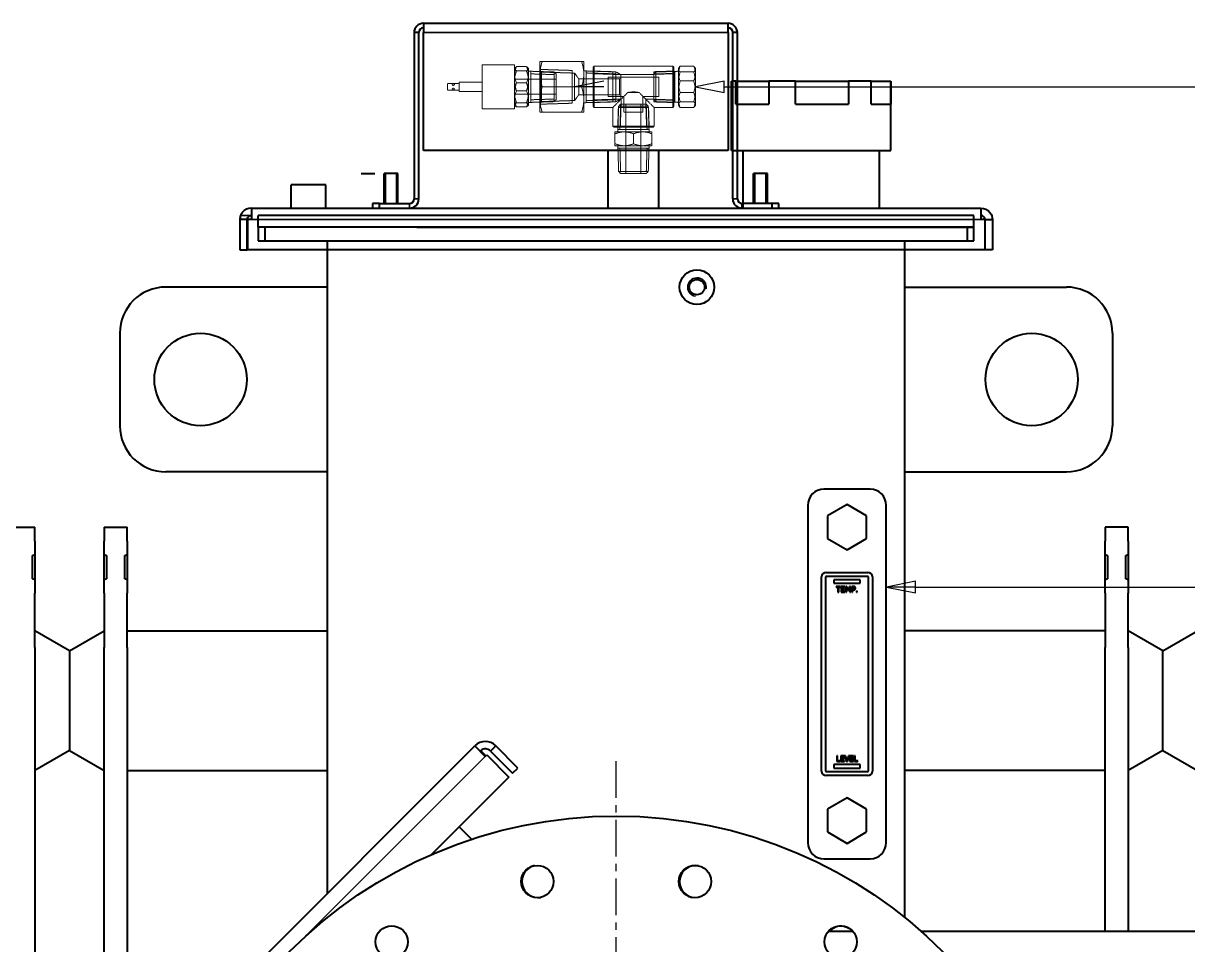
# Model space of a CAD drawing. Header units: millimetres. Extents: x 9486 to 14955, y -5687 to 1872.
# Drawn here: x 9963 to 10468, y -4576 to -4177 of the extents above; entities that cross this region are included whole.
import ezdxf

# ---------------------------------------------------------------- set-up
doc = ezdxf.new("R2010")
doc.units = ezdxf.units.MM
doc.linetypes.add('CENTER', pattern=[50.8, 31.75, -6.35, 6.35, -6.35])
doc.linetypes.add('DASHED', pattern=[0.2067, 0.1654, -0.0413])
for name, color, linetype, lineweight in [('가려진 것(ISO)', 2, 'DASHED', 18), ('가시적인 것(ISO)', 3, 'Continuous', 40), ('가시적인 좁은 것(ISO)', 3, 'Continuous', 35), ('기호(ISO)', 5, 'Continuous', 25)]:
    doc.layers.add(name, color=color, linetype=linetype, lineweight=lineweight)

# ---------------------------------------------------------------- blocks, each defined once
blk = doc.blocks.new('A$C56A2788B')
at = {"layer": '가시적인 것(ISO)'}
for p, q in [((-83.5, 98), (48.5, 98)), ((-83.5, 98), (-83.5, 94)), ((48.5, 94), (48.5, 98)), ((-85.5, 94), (-87.5, 94)), ((-87.5, 94), (-87.5, 22)), ((-85.5, 22), (-85.5, 94)), ((-83.5, 43), (-83.5, 94)), ((48.5, 94), (48.5, 43)), ((52.5, 94), (50.5, 94)), ((50.5, 22), (50.5, 94)), ((52.5, 22), (52.5, 94)), ((51.82, 73), (50, 73)), ((50, 43), (50, 73)), ((51.82, 73), (66.16, 73)), ((51.82, 63), (51.82, 73)), ((66.16, 73), (66.16, 63)), ((77.73, 73), (66.16, 73)), ((77.73, 73), (100.64, 73)), ((77.73, 63), (77.73, 73)), ((100.64, 73), (100.64, 63)), ((110.41, 73), (100.64, 73)), ((110.41, 73), (118.98, 73)), ((110.41, 63), (110.41, 73)), ((118.98, 73), (118.98, 63)), ((119, 73), (118.98, 73)), ((119, 43), (119, 73)), ((51.82, 63), (66.16, 63)), ((77.73, 63), (100.64, 63)), ((110.41, 63), (118.98, 63)), ((48.5, 43), (-83.5, 43)), ((-3.5, 18), (-3.5, 43)), ((18.5, 18), (18.5, 43)), ((50, 43), (119, 43)), ((55, 18), (55, 43)), ((114, 18), (114, 43)), ((-94.5, 33), (-100.5, 33)), ((-100.5, 20), (-100.5, 33)), ((-94.5, 20), (-94.5, 33)), ((65.5, 33), (59.5, 33)), ((59.5, 20), (59.5, 33)), ((65.5, 20), (65.5, 33)), ((-125.7, 28), (-140.7, 28)), ((-140.7, 18), (-140.7, 28)), ((-125.7, 18), (-125.7, 28)), ((-158, 18), (158, 18)), ((-102.5, 20), (-105.5, 20)), ((-105.5, 20), (-105.5, 18)), ((-102.5, 18), (-102.5, 20)), ((-102.5, 20), (-89.5, 20)), ((67.5, 20), (54.5, 20)), ((70.5, 20), (67.5, 20)), ((67.5, 20), (67.5, 18)), ((70.5, 18), (70.5, 20)), ((-159.8, 13), (-163, 13)), ((-163, 13), (-163, 0)), ((-159.8, 0), (-159.8, 13)), ((-158, 13), (-159.73, 13)), ((-159.73, 13), (-159.73, 0)), ((159.73, 13), (158, 13)), ((159.73, 13), (159.73, 0)), ((159.8, 0), (159.8, 13)), ((159.8, 13), (163, 13)), ((163, 13), (163, 0)), ((-163, 0), (-159.8, 0)), ((159.73, 0), (-159.73, 0)), ((163, 0), (159.8, 0))]:
    blk.add_line(p, q, dxfattribs=at)
for centre, radius, start, end in [((-83.5, 94), 4, 90, 180), ((-83.5, 94), 2, 90, 180), ((48.5, 94), 4, 0, 90), ((48.5, 94), 2, 0, 90), ((-89.5, 22), 4, 270, 0), ((-89.5, 22), 2, 270, 0), ((54.5, 22), 4, 180, 270), ((54.5, 22), 2, 180, 270)]:
    blk.add_arc(centre, radius, start, end, dxfattribs=at)
for points, knots in [([(-158, 18), (-159.51, 18), (-160.99, 17.28), (-161.93, 16.1), (-162.24, 15.7), (-162.49, 15.27), (-162.66, 14.8)], [0, 0, 0, 0, 0.5750446, 0.5750446, 0.5750446, 0.7655534, 0.7655534, 0.7655534, 0.7655534]), ([(-158, 18), (-158, 17.71), (-158, 17.28), (-158, 16.1), (-158, 15.7), (-158, 15.27), (-158, 14.8)], [0, 0, 0, 0, 0.5750446, 0.5750446, 0.5750446, 0.7655534, 0.7655534, 0.7655534, 0.7655534]), ([(158, 18), (158, 17.71), (158, 17.28), (158, 16.1), (158, 15.7), (158, 15.27), (158, 14.8)], [0, 0, 0, 0, 0.5750446, 0.5750446, 0.5750446, 0.7655534, 0.7655534, 0.7655534, 0.7655534]), ([(158, 18), (159.51, 18), (160.99, 17.28), (161.93, 16.1), (162.62, 15.22), (163, 14.11), (163, 13)], [0, 0, 0, 0, 0.575045, 0.575045, 0.575045, 1, 1, 1, 1]), ([(-159.8, 13), (-159.8, 13.7), (-159.35, 14.38), (-158.71, 14.65), (-158.49, 14.75), (-158.24, 14.8), (-158, 14.8)], [-1, -1, -1, -1, -0.257621, -0.257621, -0.257621, 0, 0, 0, 0]), ([(159.8, 13), (159.8, 13.7), (159.35, 14.38), (158.71, 14.65), (158.49, 14.75), (158.24, 14.8), (158, 14.8)], [-1, -1, -1, -1, -0.257621, -0.257621, -0.257621, 0, 0, 0, 0])]:
    blk.add_open_spline(points, degree=3, knots=knots, dxfattribs=at)
for points in [[(-162.66, 14.8), (-162.89, 14.23), (-163, 13.61), (-163, 13)], [(-158, 14.8), (-158, 14.23), (-158, 13.61), (-158, 13)], [(158, 14.8), (158, 14.23), (158, 13.61), (158, 13)]]:
    blk.add_open_spline(points, degree=3, dxfattribs=at)
at = {"layer": '가시적인 좁은 것(ISO)'}
for p, q in [((48.5, 94), (-83.5, 94)), ((-99.9, 33), (-99.9, 20)), ((-95.1, 20), (-95.1, 33)), ((60.1, 33), (60.1, 20)), ((64.9, 20), (64.9, 33)), ((-87.5, 22), (-85.5, 22)), ((50.5, 22), (52.5, 22)), ((-89.5, 18), (-89.5, 20)), ((54.5, 20), (54.5, 18)), ((-158, 14.8), (-162.66, 14.8)), ((158, 13), (-158, 13))]:
    blk.add_line(p, q, dxfattribs=at)
blk = doc.blocks.new('A$C1B500327')
at = {"layer": '가시적인 것(ISO)'}
for p, q in [((-230.38, 61.24), (-61.24, 230.38)), ((-56.71, 225.85), (-61.24, 230.38)), ((-58.97, 228.11), (-58.69, 228.4)), ((-56.57, 226.27), (-58.69, 228.4)), ((-54.45, 228.11), (-52.18, 230.38)), ((-54.45, 228.11), (-44.83, 218.5)), ((-42.57, 220.76), (-52.18, 230.38)), ((-56.85, 225.99), (-56.57, 226.27)), ((-56.85, 225.99), (-56.57, 226.27)), ((-56.71, 225.85), (-56.05, 226.51)), ((-56.57, 226.27), (-56.43, 226.13)), ((-56.05, 226.51), (-46.43, 216.9)), ((-46.43, 216.9), (-80.04, 183.28)), ((-44.83, 218.5), (-42.57, 220.76)), ((-68.02, 195.3), (-62.65, 189.93)), ((102.59, 150), (91.86, 150)), ((331.2, 150), (132.29, 150))]:
    blk.add_line(p, q, dxfattribs=at)
for centre, radius in [((0, 0), 200), ((-34.14, 171.64), 7), ((34.14, 171.64), 7), ((-97.22, 145.51), 7), ((97.22, 145.51), 7)]:
    blk.add_circle(centre, radius, dxfattribs=at)
for centre, radius, start, end in [((-56.71, 225.85), 6.4, 45, 135), ((-56.71, 225.85), 3.2, 45, 127.8192), ((-33.82, 171.7), 7, 102.5369, 279.8559), ((34.46, 171.57), 7, 80.0369, 257.3559), ((97.5, 145.32), 7, 57.5369, 138.0978)]:
    blk.add_arc(centre, radius, start, end, dxfattribs=at)
at = {"layer": '가시적인 좁은 것(ISO)'}
blk.add_line((-56.71, 225.85), (-134.96, 147.6), dxfattribs=at)

msp = doc.modelspace()

# ---------------------------------------------------------------- linework, layer by layer
at = {"color": 1, "linetype": 'CENTER', "ltscale": 0.5}
msp.add_line((10219.95, -4943.775), (10219.95, -4495.858), dxfattribs=at)
at = {"layer": '가려진 것(ISO)'}
for p, q in [((10161.95, -4213.617), (10161.95, -4194.617)), ((10175.95, -4194.617), (10161.95, -4194.617)), ((10175.95, -4194.617), (10175.95, -4213.617)), ((10175.95, -4196.117), (10176.055, -4195.968)), ((10176.817, -4195.384), (10181.084, -4195.384)), ((10181.95, -4196.117), (10181.846, -4195.968)), ((10181.95, -4196.117), (10181.95, -4198.872)), ((10186.95, -4193.117), (10186.95, -4198.617)), ((10187.167, -4195.237), (10186.95, -4195.112)), ((10186.95, -4195.362), (10187.167, -4195.237)), ((10187.167, -4195.237), (10187.167, -4212.997)), ((10187.933, -4193.117), (10204.968, -4193.117)), ((10205.95, -4193.117), (10205.95, -4198.617)), ((10209.95, -4195.617), (10210.45, -4195.117)), ((10209.95, -4195.617), (10209.95, -4212.617)), ((10210.45, -4195.117), (10210.45, -4213.117)), ((10210.45, -4195.117), (10244.45, -4195.117)), ((10244.45, -4195.117), (10244.45, -4213.117)), ((10244.95, -4195.617), (10244.45, -4195.117)), ((10244.95, -4195.617), (10244.95, -4212.617)), ((10246.95, -4196.136), (10247.144, -4195.801)), ((10246.95, -4212.097), (10246.95, -4196.136)), ((10253.57, -4195.16), (10247.676, -4195.16)), ((10254.284, -4196.117), (10254.102, -4195.801)), ((10254.284, -4196.42), (10254.284, -4196.117)), ((10175.95, -4200.867), (10193.95, -4200.867)), ((10176.817, -4197.141), (10181.084, -4197.141)), ((10193.067, -4197.698), (10181.95, -4197.351)), ((10181.95, -4198.872), (10181.95, -4206.726)), ((10182.946, -4197.382), (10182.946, -4210.851)), ((10182.946, -4198.511), (10193.067, -4198.827)), ((10186.95, -4196.585), (10200.957, -4197.022)), ((10187.588, -4197.734), (10186.95, -4197.367)), ((10186.95, -4198.617), (10186.95, -4209.617)), ((10187.588, -4210.499), (10187.588, -4197.734)), ((10201.95, -4198.183), (10187.588, -4197.734)), ((10193.067, -4197.698), (10193.067, -4210.535)), ((10193.95, -4198.581), (10193.067, -4197.698)), ((10193.067, -4197.698), (10193.067, -4210.535)), ((10193.95, -4198.581), (10193.95, -4209.652)), ((10200.957, -4211.211), (10200.957, -4197.022)), ((10201.95, -4198.183), (10201.95, -4210.05)), ((10203.719, -4200.617), (10201.95, -4198.183)), ((10203.719, -4200.617), (10203.719, -4207.617)), ((10203.719, -4200.617), (10221.45, -4200.617)), ((10219.861, -4197.66), (10205.95, -4197.226)), ((10205.95, -4198.617), (10205.95, -4209.617)), ((10206.944, -4197.257), (10206.944, -4210.976)), ((10206.944, -4198.113), (10219.861, -4198.517)), ((10209.95, -4197.308), (10218.558, -4197.577)), ((10218.558, -4198.706), (10209.95, -4198.437)), ((10216.45, -4208.24), (10216.45, -4199.993)), ((10238.45, -4199.993), (10216.45, -4199.993)), ((10218.558, -4210.656), (10218.558, -4197.577)), ((10236.342, -4198.757), (10218.558, -4198.757)), ((10219.861, -4197.66), (10219.861, -4210.573)), ((10221.95, -4198.867), (10219.861, -4197.66)), ((10221.45, -4200.617), (10221.95, -4200.117)), ((10221.45, -4200.617), (10221.45, -4207.617)), ((10221.95, -4198.867), (10221.95, -4209.367)), ((10236.284, -4198.581), (10237.168, -4197.698)), ((10236.284, -4209.652), (10236.284, -4198.581)), ((10236.342, -4197.577), (10244.95, -4197.308)), ((10236.342, -4197.577), (10236.342, -4210.656)), ((10236.342, -4198.706), (10244.95, -4198.437)), ((10237.168, -4197.698), (10246.95, -4197.392)), ((10237.168, -4210.535), (10237.168, -4197.698)), ((10237.168, -4198.554), (10245.387, -4198.298)), ((10238.45, -4199.993), (10238.45, -4208.24)), ((10245.387, -4210.792), (10245.387, -4197.441)), ((10253.57, -4197.681), (10247.676, -4197.681)), ((10254.284, -4202.159), (10254.284, -4196.42)), ((10146.95, -4205.617), (10146.95, -4202.617)), ((10151.95, -4202.617), (10146.95, -4202.617)), ((10151.95, -4205.617), (10146.95, -4205.617)), ((10151.95, -4206.117), (10151.95, -4202.117)), ((10161.95, -4202.117), (10151.95, -4202.117)), ((10161.95, -4206.117), (10151.95, -4206.117)), ((10181.084, -4202.36), (10176.817, -4202.36)), ((10176.817, -4205.873), (10181.084, -4205.873)), ((10187.933, -4204.117), (10204.968, -4204.117)), ((10247.676, -4201.595), (10253.57, -4201.595)), ((10254.284, -4209.856), (10254.284, -4202.159)), ((10175.95, -4207.367), (10193.95, -4207.367)), ((10176.817, -4211.093), (10181.084, -4211.093)), ((10181.95, -4206.726), (10181.95, -4211.971)), ((10193.067, -4210.535), (10181.95, -4210.882)), ((10193.067, -4209.406), (10182.946, -4209.722)), ((10186.95, -4209.617), (10186.95, -4215.117)), ((10187.588, -4210.499), (10186.95, -4210.867)), ((10200.957, -4211.211), (10186.95, -4211.648)), ((10201.95, -4210.05), (10187.588, -4210.499)), ((10193.95, -4209.652), (10193.067, -4210.535)), ((10203.719, -4207.617), (10201.95, -4210.05)), ((10203.719, -4207.617), (10221.45, -4207.617)), ((10205.95, -4209.617), (10205.95, -4215.117)), ((10219.861, -4210.573), (10205.95, -4211.007)), ((10219.861, -4209.717), (10206.944, -4210.12)), ((10218.558, -4209.527), (10209.95, -4209.796)), ((10218.558, -4210.656), (10209.95, -4210.925)), ((10216.45, -4208.24), (10223.327, -4208.24)), ((10218.45, -4213.117), (10223.327, -4208.24)), ((10222.091, -4209.476), (10218.558, -4209.476)), ((10221.95, -4209.367), (10219.861, -4210.573)), ((10221.45, -4207.617), (10221.95, -4208.117)), ((10222.091, -4209.476), (10222.091, -4213.009)), ((10224.95, -4206.617), (10223.327, -4208.24)), ((10223.327, -4208.24), (10223.327, -4215.117)), ((10229.95, -4206.617), (10224.95, -4206.617)), ((10229.95, -4206.617), (10231.574, -4208.24)), ((10231.574, -4208.24), (10238.45, -4208.24)), ((10231.574, -4215.117), (10231.574, -4208.24)), ((10231.574, -4208.24), (10236.45, -4213.117)), ((10232.81, -4209.476), (10232.81, -4213.009)), ((10236.342, -4209.476), (10232.81, -4209.476)), ((10236.284, -4209.652), (10237.168, -4210.535)), ((10236.342, -4209.527), (10244.95, -4209.796)), ((10244.95, -4210.925), (10236.342, -4210.656)), ((10245.387, -4209.935), (10237.168, -4209.679)), ((10237.168, -4210.535), (10246.95, -4210.841)), ((10253.57, -4206.638), (10247.676, -4206.638)), ((10253.57, -4210.552), (10247.676, -4210.552)), ((10254.284, -4212.117), (10254.284, -4209.856)), ((10175.95, -4213.617), (10161.95, -4213.617)), ((10175.95, -4212.117), (10176.055, -4212.265)), ((10176.817, -4212.849), (10181.084, -4212.849)), ((10181.95, -4212.117), (10181.846, -4212.265)), ((10181.95, -4211.971), (10181.95, -4212.117)), ((10186.95, -4212.872), (10187.167, -4212.997)), ((10187.167, -4212.997), (10186.95, -4213.122)), ((10187.933, -4215.117), (10204.968, -4215.117)), ((10209.95, -4212.617), (10210.45, -4213.117)), ((10210.45, -4213.117), (10218.45, -4213.117)), ((10218.45, -4213.117), (10218.45, -4221.117)), ((10220.642, -4221.617), (10220.911, -4213.009)), ((10221.032, -4212.5), (10220.685, -4223.617)), ((10233.99, -4213.009), (10220.911, -4213.009)), ((10221.915, -4211.617), (10221.032, -4212.5)), ((10221.032, -4212.5), (10233.869, -4212.5)), ((10221.572, -4222.621), (10221.916, -4211.621)), ((10222.04, -4213.009), (10221.771, -4221.617)), ((10221.915, -4211.617), (10232.986, -4211.617)), ((10231.574, -4215.117), (10223.327, -4215.117)), ((10224.2, -4241.617), (10224.2, -4211.617)), ((10230.7, -4241.617), (10230.7, -4211.617)), ((10232.861, -4213.009), (10233.13, -4221.617)), ((10232.985, -4211.621), (10233.329, -4222.621)), ((10232.986, -4211.617), (10233.869, -4212.5)), ((10233.869, -4212.5), (10234.216, -4223.617)), ((10233.99, -4213.009), (10234.259, -4221.617)), ((10236.45, -4213.117), (10236.45, -4221.117)), ((10236.45, -4213.117), (10244.45, -4213.117)), ((10244.95, -4212.617), (10244.45, -4213.117)), ((10246.95, -4212.097), (10247.144, -4212.432)), ((10253.57, -4213.073), (10247.676, -4213.073)), ((10254.284, -4212.117), (10254.102, -4212.432)), ((10236.45, -4221.117), (10218.45, -4221.117)), ((10218.95, -4221.617), (10218.45, -4221.117)), ((10235.95, -4221.617), (10236.45, -4221.117)), ((10235.95, -4221.617), (10218.95, -4221.617)), ((10219.45, -4223.617), (10223.45, -4223.617)), ((10219.45, -4224.483), (10219.45, -4228.75)), ((10220.716, -4222.621), (10234.185, -4222.621)), ((10223.45, -4223.617), (10231.45, -4223.617)), ((10227.45, -4228.75), (10227.45, -4224.483)), ((10231.45, -4223.617), (10235.45, -4223.617)), ((10235.45, -4228.75), (10235.45, -4224.483)), ((10219.45, -4229.617), (10223.45, -4229.617)), ((10221.032, -4240.733), (10220.685, -4229.617)), ((10234.181, -4230.733), (10220.72, -4230.733)), ((10221.888, -4240.733), (10221.576, -4230.733)), ((10223.45, -4229.617), (10231.45, -4229.617)), ((10231.45, -4229.617), (10235.45, -4229.617)), ((10233.325, -4230.733), (10233.013, -4240.733)), ((10233.869, -4240.733), (10234.216, -4229.617)), ((10221.032, -4240.733), (10233.869, -4240.733)), ((10221.915, -4241.617), (10221.032, -4240.733)), ((10221.915, -4241.617), (10232.986, -4241.617)), ((10232.986, -4241.617), (10233.869, -4240.733))]:
    msp.add_line(p, q, dxfattribs=at)
for points, weights in [([(10176.817, -4195.384), (10175.95, -4197.254), (10175.95, -4198.872)], [1.01001874936, 1.04314139574, 1]), ([(10175.95, -4196.262), (10175.95, -4195.855), (10176.817, -4195.384)], [1, 1.04314139574, 1.01001874936]), ([(10176.817, -4197.141), (10175.95, -4196.67), (10175.95, -4196.262)], [1.01001874936, 1.04314139574, 1]), ([(10181.95, -4198.872), (10181.95, -4197.254), (10181.084, -4195.384)], [1, 1.04314139574, 1.01001874936]), ([(10181.084, -4195.384), (10181.95, -4195.855), (10181.95, -4196.262)], [1.01001874936, 1.04314139574, 1]), ([(10181.95, -4196.262), (10181.95, -4196.67), (10181.084, -4197.141)], [1, 1.04314139574, 1.01001874936]), ([(10186.95, -4193.117), (10186.95, -4193.117), (10187.933, -4193.117)], [1, 1.04114207867, 1.00615079326]), ([(10187.933, -4193.117), (10186.95, -4196.064), (10186.95, -4198.617)], [1.00615079326, 1.04114207867, 1]), ([(10204.968, -4193.117), (10205.95, -4193.117), (10205.95, -4193.117)], [1.00615079326, 1.04114207867, 1]), ([(10205.95, -4198.617), (10205.95, -4196.064), (10204.968, -4193.117)], [1, 1.04114207867, 1.00615079326]), ([(10247.676, -4195.16), (10246.343, -4196.42), (10247.676, -4197.681)], [1, 1.15470053838, 1]), ([(10247.676, -4201.595), (10246.343, -4198.378), (10247.676, -4195.16)], [1, 1.15470053838, 1]), ([(10254.284, -4196.42), (10254.284, -4195.835), (10253.57, -4195.16)], [1, 1.0379548493, 1]), ([(10253.57, -4195.16), (10254.284, -4196.884), (10254.284, -4198.378)], [1, 1.0379548493, 1]), ([(10175.95, -4201.507), (10175.95, -4199.48), (10176.817, -4197.141)], [1, 1.04314139574, 1.01001874936]), ([(10175.95, -4198.872), (10175.95, -4200.491), (10176.817, -4202.36)], [1, 1.04314139574, 1.01001874936]), ([(10181.084, -4197.141), (10181.95, -4199.48), (10181.95, -4201.507)], [1.01001874936, 1.04314139574, 1]), ([(10181.084, -4202.36), (10181.95, -4200.491), (10181.95, -4198.872)], [1.01001874936, 1.04314139574, 1]), ([(10186.95, -4198.617), (10186.95, -4201.169), (10187.933, -4204.117)], [1, 1.04114207867, 1.00615079326]), ([(10204.968, -4204.117), (10205.95, -4201.169), (10205.95, -4198.617)], [1.00615079326, 1.04114207867, 1]), ([(10247.676, -4197.681), (10246.343, -4202.159), (10247.676, -4206.638)], [1, 1.15470053838, 1]), ([(10253.57, -4197.681), (10254.284, -4197.005), (10254.284, -4196.42)], [1, 1.0379548493, 1]), ([(10254.284, -4202.159), (10254.284, -4200.081), (10253.57, -4197.681)], [1, 1.0379548493, 1]), ([(10254.284, -4198.378), (10254.284, -4199.871), (10253.57, -4201.595)], [1, 1.0379548493, 1]), ([(10176.817, -4205.873), (10175.95, -4203.533), (10175.95, -4201.507)], [1.01001874936, 1.04314139574, 1]), ([(10176.817, -4202.36), (10175.95, -4204.7), (10175.95, -4206.726)], [1.01001874936, 1.04314139574, 1]), ([(10175.95, -4209.361), (10175.95, -4207.742), (10176.817, -4205.873)], [1, 1.04314139574, 1.01001874936]), ([(10181.95, -4201.507), (10181.95, -4203.533), (10181.084, -4205.873)], [1, 1.04314139574, 1.01001874936]), ([(10181.95, -4206.726), (10181.95, -4204.7), (10181.084, -4202.36)], [1, 1.04314139574, 1.01001874936]), ([(10181.084, -4205.873), (10181.95, -4207.742), (10181.95, -4209.361)], [1.01001874936, 1.04314139574, 1]), ([(10187.933, -4204.117), (10186.95, -4207.064), (10186.95, -4209.617)], [1.00615079326, 1.04114207867, 1]), ([(10205.95, -4209.617), (10205.95, -4207.064), (10204.968, -4204.117)], [1, 1.04114207867, 1.00615079326]), ([(10247.676, -4210.552), (10246.343, -4206.074), (10247.676, -4201.595)], [1, 1.15470053838, 1]), ([(10253.57, -4201.595), (10254.284, -4203.995), (10254.284, -4206.074)], [1, 1.0379548493, 1]), ([(10253.57, -4206.638), (10254.284, -4204.238), (10254.284, -4202.159)], [1, 1.0379548493, 1]), ([(10254.284, -4206.074), (10254.284, -4208.152), (10253.57, -4210.552)], [1, 1.0379548493, 1]), ([(10175.95, -4206.726), (10175.95, -4208.753), (10176.817, -4211.093)], [1, 1.04314139574, 1.01001874936]), ([(10176.817, -4212.849), (10175.95, -4210.98), (10175.95, -4209.361)], [1.01001874936, 1.04314139574, 1]), ([(10176.817, -4211.093), (10175.95, -4211.563), (10175.95, -4211.971)], [1.01001874936, 1.04314139574, 1]), ([(10181.084, -4211.093), (10181.95, -4208.753), (10181.95, -4206.726)], [1.01001874936, 1.04314139574, 1]), ([(10181.95, -4209.361), (10181.95, -4210.98), (10181.084, -4212.849)], [1, 1.04314139574, 1.01001874936]), ([(10181.95, -4211.971), (10181.95, -4211.563), (10181.084, -4211.093)], [1, 1.04314139574, 1.01001874936]), ([(10186.95, -4209.617), (10186.95, -4212.169), (10187.933, -4215.117)], [1, 1.04114207867, 1.00615079326]), ([(10204.968, -4215.117), (10205.95, -4212.169), (10205.95, -4209.617)], [1.00615079326, 1.04114207867, 1]), ([(10247.676, -4206.638), (10246.343, -4209.856), (10247.676, -4213.073)], [1, 1.15470053838, 1]), ([(10247.676, -4213.073), (10246.343, -4211.813), (10247.676, -4210.552)], [1, 1.15470053838, 1]), ([(10254.284, -4209.856), (10254.284, -4208.362), (10253.57, -4206.638)], [1, 1.0379548493, 1]), ([(10253.57, -4213.073), (10254.284, -4211.349), (10254.284, -4209.856)], [1, 1.0379548493, 1]), ([(10253.57, -4210.552), (10254.284, -4211.228), (10254.284, -4211.813)], [1, 1.0379548493, 1]), ([(10175.95, -4211.971), (10175.95, -4212.378), (10176.817, -4212.849)], [1, 1.04314139574, 1.01001874936]), ([(10181.084, -4212.849), (10181.95, -4212.378), (10181.95, -4211.971)], [1.01001874936, 1.04314139574, 1]), ([(10187.933, -4215.117), (10186.95, -4215.117), (10186.95, -4215.117)], [1.00615079326, 1.04114207867, 1]), ([(10205.95, -4215.117), (10205.95, -4215.117), (10204.968, -4215.117)], [1, 1.04114207867, 1.00615079326]), ([(10254.284, -4211.813), (10254.284, -4212.398), (10253.57, -4213.073)], [1, 1.0379548493, 1]), ([(10219.45, -4224.483), (10219.45, -4223.617), (10219.45, -4223.617)], [1.01001874936, 1.04314139574, 1]), ([(10223.45, -4223.617), (10221.594, -4223.617), (10219.45, -4224.483)], [1, 1.04314139574, 1.01001874936]), ([(10227.45, -4224.483), (10225.307, -4223.617), (10223.45, -4223.617)], [1.01001874936, 1.04314139574, 1]), ([(10231.45, -4223.617), (10229.594, -4223.617), (10227.45, -4224.483)], [1, 1.04314139574, 1.01001874936]), ([(10235.45, -4224.483), (10233.307, -4223.617), (10231.45, -4223.617)], [1.01001874936, 1.04314139574, 1]), ([(10235.45, -4223.617), (10235.45, -4223.617), (10235.45, -4224.483)], [1, 1.04314139574, 1.01001874936]), ([(10219.45, -4229.617), (10219.45, -4229.617), (10219.45, -4228.75)], [1, 1.04314139574, 1.01001874936]), ([(10219.45, -4228.75), (10221.594, -4229.617), (10223.45, -4229.617)], [1.01001874936, 1.04314139574, 1]), ([(10223.45, -4229.617), (10225.307, -4229.617), (10227.45, -4228.75)], [1, 1.04314139574, 1.01001874936]), ([(10227.45, -4228.75), (10229.594, -4229.617), (10231.45, -4229.617)], [1.01001874936, 1.04314139574, 1]), ([(10231.45, -4229.617), (10233.307, -4229.617), (10235.45, -4228.75)], [1, 1.04314139574, 1.01001874936]), ([(10235.45, -4228.75), (10235.45, -4229.617), (10235.45, -4229.617)], [1.01001874936, 1.04314139574, 1])]:
    msp.add_rational_spline(points, weights, degree=2, dxfattribs=at)
for points, knots in [([(10149.864, -4203.133), (10149.864, -4203.085), (10149.852, -4203.04), (10149.806, -4202.96), (10149.771, -4202.926), (10149.683, -4202.87), (10149.63, -4202.849), (10149.514, -4202.821), (10149.453, -4202.813), (10149.328, -4202.811), (10149.266, -4202.816), (10149.144, -4202.837), (10149.086, -4202.855), (10148.984, -4202.905), (10148.941, -4202.938), (10148.882, -4203.014), (10148.864, -4203.055), (10148.853, -4203.145), (10148.859, -4203.191), (10148.892, -4203.285), (10148.92, -4203.331), (10148.996, -4203.421), (10149.047, -4203.463), (10149.161, -4203.528), (10149.225, -4203.551), (10149.355, -4203.571), (10149.419, -4203.569), (10149.541, -4203.541), (10149.598, -4203.517), (10149.7, -4203.451), (10149.745, -4203.409), (10149.807, -4203.326), (10149.828, -4203.288), (10149.856, -4203.21), (10149.864, -4203.171), (10149.864, -4203.133)], [0, 0, 0, 0, 0.01910379, 0.01910379, 0.03855636, 0.03855636, 0.05822054, 0.05822054, 0.07710077, 0.07710077, 0.09574797, 0.09574797, 0.11568691, 0.11568691, 0.13628288, 0.13628288, 0.1550375, 0.1550375, 0.17290916, 0.17290916, 0.19131161, 0.19131161, 0.21151717, 0.21151717, 0.23186216, 0.23186216, 0.25102502, 0.25102502, 0.26955685, 0.26955685, 0.28886117, 0.28886117, 0.30380241, 0.30380241, 0.31874612, 0.31874612, 0.31874612, 0.31874612]), ([(10149.864, -4205.1), (10149.864, -4205.148), (10149.852, -4205.193), (10149.806, -4205.273), (10149.771, -4205.307), (10149.683, -4205.363), (10149.63, -4205.384), (10149.514, -4205.412), (10149.453, -4205.42), (10149.328, -4205.422), (10149.266, -4205.418), (10149.144, -4205.396), (10149.086, -4205.378), (10148.984, -4205.328), (10148.941, -4205.295), (10148.882, -4205.219), (10148.864, -4205.178), (10148.853, -4205.089), (10148.859, -4205.042), (10148.892, -4204.948), (10148.92, -4204.902), (10148.996, -4204.812), (10149.047, -4204.77), (10149.161, -4204.705), (10149.225, -4204.682), (10149.355, -4204.662), (10149.419, -4204.664), (10149.541, -4204.692), (10149.598, -4204.716), (10149.7, -4204.782), (10149.745, -4204.824), (10149.807, -4204.907), (10149.828, -4204.945), (10149.856, -4205.023), (10149.864, -4205.062), (10149.864, -4205.1)], [0, 0, 0, 0, 0.01910379, 0.01910379, 0.03855636, 0.03855636, 0.05822054, 0.05822054, 0.07710077, 0.07710077, 0.09574797, 0.09574797, 0.11568691, 0.11568691, 0.13628288, 0.13628288, 0.1550375, 0.1550375, 0.17290916, 0.17290916, 0.19131161, 0.19131161, 0.21151717, 0.21151717, 0.23186216, 0.23186216, 0.25102502, 0.25102502, 0.26955685, 0.26955685, 0.28886117, 0.28886117, 0.30380241, 0.30380241, 0.31874612, 0.31874612, 0.31874612, 0.31874612]), ([(10224.95, -4206.617), (10225.793, -4206.432), (10226.65, -4206.329), (10227.45, -4206.329), (10228.165, -4206.329), (10228.941, -4206.412), (10229.784, -4206.581), (10229.867, -4206.598), (10229.95, -4206.617)], [-0.24005255, -0.24005255, -0.24005255, -0.24005255, 0, 0, 0, 0.21429259, 0.21429259, 0.23783529, 0.23783529, 0.23783529, 0.23783529])]:
    msp.add_open_spline(points, degree=3, knots=knots, dxfattribs=at)
at = {"layer": '가시적인 것(ISO)'}
for p, q in [((10109.45, -4241.617), (10115.45, -4241.617)), ((10374.95, -4259.817), (10064.95, -4259.817)), ((10064.95, -4264.817), (10064.95, -4259.817)), ((10374.95, -4264.817), (10374.95, -4259.817)), ((10064.95, -4264.817), (10064.95, -4270.817)), ((10374.95, -4264.817), (10064.95, -4264.817)), ((10067.95, -4270.817), (10067.95, -4264.817)), ((10133.55, -4264.817), (10374.95, -4264.817)), ((10371.95, -4264.817), (10371.95, -4270.817)), ((10374.95, -4270.817), (10374.95, -4264.817)), ((10064.95, -4270.817), (10067.95, -4270.817)), ((10067.95, -4270.817), (10371.95, -4270.817)), ((10094.95, -4553.206), (10094.95, -4270.817)), ((10344.95, -4563.692), (10344.95, -4270.817)), ((10371.95, -4270.817), (10374.95, -4270.817)), ((10094.95, -4290.817), (10024.95, -4290.817)), ((10344.95, -4290.817), (10414.95, -4290.817)), ((10004.95, -4310.817), (10004.95, -4350.817)), ((10434.95, -4310.817), (10434.95, -4350.817)), ((10094.95, -4370.817), (10024.95, -4370.817)), ((10344.95, -4370.817), (10414.95, -4370.817)), ((10329.95, -4378.317), (10309.95, -4378.317)), ((10302.95, -4385.317), (10302.95, -4531.317)), ((10319.95, -4385.002), (10311.45, -4389.909)), ((10328.45, -4389.909), (10319.95, -4385.002)), ((10336.95, -4531.317), (10336.95, -4385.317)), ((10311.45, -4389.909), (10311.45, -4399.724)), ((10328.45, -4399.724), (10328.45, -4389.909)), ((9958.15, -4394.817), (9968.15, -4394.817)), ((9968.15, -4400.847), (9968.15, -4394.817)), ((9998.15, -4394.817), (9998.15, -4400.847)), ((9998.15, -4394.817), (10008.15, -4394.817)), ((10008.15, -4400.847), (10008.15, -4394.817)), ((10431.75, -4394.817), (10431.75, -4400.847)), ((10441.75, -4394.817), (10431.75, -4394.817)), ((10441.75, -4400.847), (10441.75, -4394.817)), ((9968.15, -4400.847), (9968.15, -4406.597)), ((9998.15, -4406.597), (9998.15, -4400.847)), ((10008.15, -4400.847), (10008.15, -4406.597)), ((10311.45, -4399.724), (10319.95, -4404.631)), ((10319.95, -4404.631), (10328.45, -4399.724)), ((10431.75, -4406.597), (10431.75, -4400.847)), ((10441.75, -4400.847), (10441.75, -4406.597)), ((9967.15, -4407.031), (9968.15, -4406.597)), ((9967.15, -4417.083), (9967.15, -4407.031)), ((9968.15, -4406.597), (9968.15, -4417.516)), ((9998.15, -4406.597), (9999.15, -4407.031)), ((9998.15, -4417.516), (9998.15, -4406.597)), ((9999.15, -4407.031), (9999.15, -4417.083)), ((10007.15, -4407.031), (10008.15, -4406.597)), ((10007.15, -4417.083), (10007.15, -4407.031)), ((10008.15, -4406.597), (10008.15, -4417.516)), ((10431.75, -4406.597), (10432.75, -4407.031)), ((10431.75, -4417.516), (10431.75, -4406.597)), ((10432.75, -4407.031), (10432.75, -4417.083)), ((10440.75, -4407.031), (10441.75, -4406.597)), ((10440.75, -4417.083), (10440.75, -4407.031)), ((10441.75, -4406.597), (10441.75, -4417.516)), ((9968.15, -4417.516), (9967.15, -4417.083)), ((9968.15, -4417.516), (9968.15, -4423.358)), ((9999.15, -4417.083), (9998.15, -4417.516)), ((9998.15, -4423.358), (9998.15, -4417.516)), ((10008.15, -4417.516), (10007.15, -4417.083)), ((10008.15, -4417.516), (10008.15, -4423.358)), ((10308.95, -4500.317), (10308.95, -4416.317)), ((10310.683, -4416.317), (10310.683, -4500.317)), ((10310.95, -4414.317), (10328.95, -4414.317)), ((10328.95, -4416.049), (10310.95, -4416.049)), ((10314.2, -4417.567), (10314.2, -4419.067)), ((10325.7, -4417.567), (10314.2, -4417.567)), ((10325.7, -4419.067), (10325.7, -4417.567)), ((10329.218, -4500.317), (10329.218, -4416.317)), ((10330.95, -4416.317), (10330.95, -4500.317)), ((10432.75, -4417.083), (10431.75, -4417.516)), ((10431.75, -4423.358), (10431.75, -4417.516)), ((10441.75, -4417.516), (10440.75, -4417.083)), ((10441.75, -4417.516), (10441.75, -4423.358)), ((10314.2, -4419.067), (10325.7, -4419.067)), ((10315.186, -4420.417), (10315.186, -4420.712)), ((10317.196, -4420.417), (10315.186, -4420.417)), ((10315.186, -4420.712), (10316.025, -4420.712)), ((10316.025, -4420.712), (10316.025, -4422.917)), ((10316.025, -4422.917), (10316.357, -4422.917)), ((10316.357, -4420.712), (10317.196, -4420.712)), ((10316.357, -4422.917), (10316.357, -4420.712)), ((10317.196, -4420.712), (10317.196, -4420.417)), ((10319.013, -4420.417), (10317.449, -4420.417)), ((10317.449, -4420.417), (10317.449, -4422.917)), ((10317.449, -4422.917), (10319.013, -4422.917)), ((10317.782, -4420.712), (10319.013, -4420.712)), ((10317.782, -4421.397), (10317.782, -4420.712)), ((10318.93, -4421.397), (10317.782, -4421.397)), ((10317.782, -4421.693), (10318.93, -4421.693)), ((10317.782, -4422.621), (10317.782, -4421.693)), ((10319.013, -4422.621), (10317.782, -4422.621)), ((10318.93, -4421.693), (10318.93, -4421.397)), ((10319.013, -4420.712), (10319.013, -4420.417)), ((10319.013, -4422.917), (10319.013, -4422.621)), ((10319.378, -4420.417), (10319.378, -4422.917)), ((10319.832, -4420.417), (10319.378, -4420.417)), ((10319.378, -4422.917), (10319.688, -4422.917)), ((10319.688, -4420.763), (10320.334, -4422.228)), ((10319.688, -4422.917), (10319.688, -4420.763)), ((10320.456, -4421.808), (10319.832, -4420.417)), ((10320.334, -4422.228), (10320.537, -4422.228)), ((10321.06, -4420.417), (10320.456, -4421.808)), ((10320.537, -4422.228), (10321.189, -4420.763)), ((10321.522, -4420.417), (10321.06, -4420.417)), ((10321.189, -4420.763), (10321.189, -4422.917)), ((10321.189, -4422.917), (10321.522, -4422.917)), ((10321.522, -4422.917), (10321.522, -4420.417)), ((10322.028, -4420.417), (10322.028, -4422.917)), ((10322.656, -4420.417), (10322.028, -4420.417)), ((10322.028, -4422.917), (10322.36, -4422.917)), ((10322.36, -4421.701), (10322.36, -4420.704)), ((10322.36, -4420.704), (10322.636, -4420.704)), ((10322.587, -4421.701), (10322.36, -4421.701)), ((10322.36, -4421.985), (10322.642, -4421.985)), ((10322.36, -4422.917), (10322.36, -4421.985)), ((10323.989, -4422.438), (10323.989, -4422.917)), ((10324.39, -4422.438), (10323.989, -4422.438)), ((10323.989, -4422.917), (10324.39, -4422.917)), ((10324.39, -4422.917), (10324.39, -4422.438)), ((9968.15, -4446.851), (9968.15, -4423.358)), ((9998.15, -4423.358), (9998.15, -4446.851)), ((10008.15, -4446.851), (10008.15, -4423.358)), ((10431.75, -4423.358), (10431.75, -4446.851)), ((10441.75, -4446.851), (10441.75, -4423.358)), ((9983.15, -4448.227), (9968.15, -4439.567)), ((9983.15, -4448.227), (9998.15, -4439.567)), ((10008.15, -4439.567), (10094.95, -4439.567)), ((10431.75, -4439.567), (10344.95, -4439.567)), ((10456.75, -4448.227), (10441.75, -4439.567)), ((10456.75, -4448.227), (10471.75, -4439.567)), ((9968.15, -4446.851), (9968.15, -5092.782)), ((9983.15, -4448.227), (9983.15, -4491.406)), ((9998.15, -4635.864), (9998.15, -4446.851)), ((10008.15, -4446.851), (10008.15, -4640.006)), ((10431.75, -4569.817), (10431.75, -4446.851)), ((10441.75, -4446.851), (10441.75, -4569.817)), ((10456.75, -4491.406), (10456.75, -4448.227)), ((9983.15, -4491.406), (9968.15, -4500.067)), ((9983.15, -4491.406), (9998.15, -4500.067)), ((10315.539, -4493.717), (10315.539, -4496.217)), ((10315.871, -4493.717), (10315.539, -4493.717)), ((10315.871, -4495.921), (10315.871, -4493.717)), ((10318.813, -4493.717), (10317.249, -4493.717)), ((10317.249, -4493.717), (10317.249, -4496.217)), ((10318.813, -4494.012), (10318.813, -4493.717)), ((10318.91, -4493.717), (10319.771, -4496.217)), ((10319.267, -4493.717), (10318.91, -4493.717)), ((10319.96, -4495.793), (10319.267, -4493.717)), ((10320.652, -4493.717), (10319.96, -4495.793)), ((10320.13, -4496.217), (10320.991, -4493.717)), ((10320.991, -4493.717), (10320.652, -4493.717)), ((10322.794, -4493.717), (10321.23, -4493.717)), ((10321.23, -4493.717), (10321.23, -4496.217)), ((10322.794, -4494.012), (10322.794, -4493.717)), ((10323.159, -4493.717), (10323.159, -4496.217)), ((10323.491, -4493.717), (10323.159, -4493.717)), ((10323.491, -4495.921), (10323.491, -4493.717)), ((10456.75, -4491.406), (10441.75, -4500.067)), ((10456.75, -4491.406), (10471.75, -4500.067)), ((10314.2, -4497.567), (10314.2, -4499.067)), ((10325.7, -4497.567), (10314.2, -4497.567)), ((10315.539, -4496.217), (10316.988, -4496.217)), ((10316.988, -4495.921), (10315.871, -4495.921)), ((10316.988, -4496.217), (10316.988, -4495.921)), ((10317.249, -4496.217), (10318.813, -4496.217)), ((10317.581, -4494.012), (10318.813, -4494.012)), ((10317.581, -4494.697), (10317.581, -4494.012)), ((10318.73, -4494.697), (10317.581, -4494.697)), ((10317.581, -4494.993), (10318.73, -4494.993)), ((10317.581, -4495.921), (10317.581, -4494.993)), ((10318.813, -4495.921), (10317.581, -4495.921)), ((10318.73, -4494.993), (10318.73, -4494.697)), ((10318.813, -4496.217), (10318.813, -4495.921)), ((10319.771, -4496.217), (10320.13, -4496.217)), ((10321.23, -4496.217), (10322.794, -4496.217)), ((10321.562, -4494.012), (10322.794, -4494.012)), ((10321.562, -4494.697), (10321.562, -4494.012)), ((10322.711, -4494.697), (10321.562, -4494.697)), ((10321.562, -4494.993), (10322.711, -4494.993)), ((10321.562, -4495.921), (10321.562, -4494.993)), ((10322.794, -4495.921), (10321.562, -4495.921)), ((10322.711, -4494.993), (10322.711, -4494.697)), ((10322.794, -4496.217), (10322.794, -4495.921)), ((10323.159, -4496.217), (10324.607, -4496.217)), ((10324.607, -4495.921), (10323.491, -4495.921)), ((10324.607, -4496.217), (10324.607, -4495.921)), ((10325.7, -4499.067), (10325.7, -4497.567)), ((10008.15, -4500.067), (10094.95, -4500.067)), ((10310.95, -4500.584), (10328.95, -4500.584)), ((10328.95, -4502.317), (10310.95, -4502.317)), ((10314.2, -4499.067), (10325.7, -4499.067)), ((10431.75, -4500.067), (10344.95, -4500.067)), ((10319.95, -4512.002), (10311.45, -4516.909)), ((10328.45, -4516.909), (10319.95, -4512.002)), ((10311.45, -4516.909), (10311.45, -4526.724)), ((10328.45, -4526.724), (10328.45, -4516.909)), ((10311.45, -4526.724), (10319.95, -4531.631)), ((10319.95, -4531.631), (10328.45, -4526.724)), ((10309.95, -4538.317), (10329.95, -4538.317))]:
    msp.add_line(p, q, dxfattribs=at)
for centre, radius in [((10254.95, -4290.817), 7.5), ((10254.95, -4290.817), 3.324), ((10039.95, -4330.817), 20), ((10399.95, -4330.817), 20)]:
    msp.add_circle(centre, radius, dxfattribs=at)
for centre, radius, start, end in [((10024.95, -4310.817), 20, 90, 180), ((10414.95, -4310.817), 20, 0, 90), ((10024.95, -4350.817), 20, 180, 270), ((10414.95, -4350.817), 20, 270, 0), ((10309.95, -4385.317), 7, 90, 180), ((10329.95, -4385.317), 7, 0, 90), ((10310.95, -4416.317), 2, 90, 180), ((10310.95, -4416.317), 0.268, 90, 180), ((10328.95, -4416.317), 2, 0, 90), ((10328.95, -4416.317), 0.268, 0, 90), ((10310.95, -4500.317), 2, 180, 270), ((10310.95, -4500.317), 0.268, 180, 270), ((10328.95, -4500.317), 2, 270, 0), ((10328.95, -4500.317), 0.268, 270, 0), ((10309.95, -4531.317), 7, 180, 270), ((10329.95, -4531.317), 7, 270, 0)]:
    msp.add_arc(centre, radius, start, end, dxfattribs=at)
for points in [[(10323.12, -4421.551), (10323.039, -4421.636), (10322.79, -4421.701), (10322.587, -4421.701)], [(10322.636, -4420.704), (10322.792, -4420.704), (10323.003, -4420.747), (10323.082, -4420.799)], [(10322.642, -4421.985), (10322.909, -4421.985), (10323.26, -4421.853), (10323.389, -4421.725)], [(10323.31, -4420.573), (10323.191, -4420.489), (10322.879, -4420.417), (10322.656, -4420.417)], [(10323.082, -4420.799), (10323.173, -4420.86), (10323.262, -4421.051), (10323.262, -4421.18)], [(10323.262, -4421.18), (10323.262, -4421.3), (10323.195, -4421.476), (10323.12, -4421.551)], [(10323.608, -4421.17), (10323.608, -4420.962), (10323.45, -4420.668), (10323.31, -4420.573)], [(10323.389, -4421.725), (10323.493, -4421.624), (10323.608, -4421.332), (10323.608, -4421.17)]]:
    msp.add_open_spline(points, degree=2, dxfattribs=at)
at = {"layer": '가시적인 좁은 것(ISO)'}
msp.add_arc((10254.95, -4290.817), 4, 350, 260, dxfattribs=at)
at = {"layer": '기호(ISO)', "color": 7}
for p, q in [((10214.554, -4201.629), (10202.054, -4204.129)), ((10214.554, -4204.129), (10202.054, -4204.129)), ((10254.251, -4204.129), (10266.751, -4206.629)), ((10266.751, -4206.629), (10266.751, -4201.629)), ((10266.751, -4204.129), (10645.739, -4204.129)), ((10349.554, -4418.163), (10337.054, -4420.663)), ((10349.554, -4423.163), (10349.554, -4418.163)), ((10349.554, -4420.663), (10337.054, -4420.663)), ((10337.054, -4420.663), (10349.554, -4423.163)), ((10349.554, -4420.663), (10645.739, -4420.663))]:
    msp.add_line(p, q, dxfattribs=at)
at = {"layer": '기호(ISO)', "color": 7, "flags": 128}
for points in [[(10266.751, -4201.629), (10254.251, -4204.129), (10266.751, -4206.629), (10266.751, -4201.629)], [(10349.554, -4418.163), (10337.054, -4420.663), (10349.554, -4423.163), (10349.554, -4418.163)]]:
    msp.add_lwpolyline(points, dxfattribs=at)
at = {"layer": '기호(ISO)', "color": 7}
for points in [[(10266.751, -4201.629), (10254.251, -4204.129), (10266.751, -4206.629), (10266.751, -4201.629)], [(10349.554, -4418.163), (10337.054, -4420.663), (10349.554, -4423.163), (10349.554, -4418.163)]]:
    msp.add_solid(points, dxfattribs=at)

# ---------------------------------------------------------------- block references
for name, p in [('A$C56A2788B', (10219.95, -4274.617)), ('A$C1B500327', (10219.95, -4719.817))]:
    msp.add_blockref(name, p)

doc.saveas('drawing.dxf')
